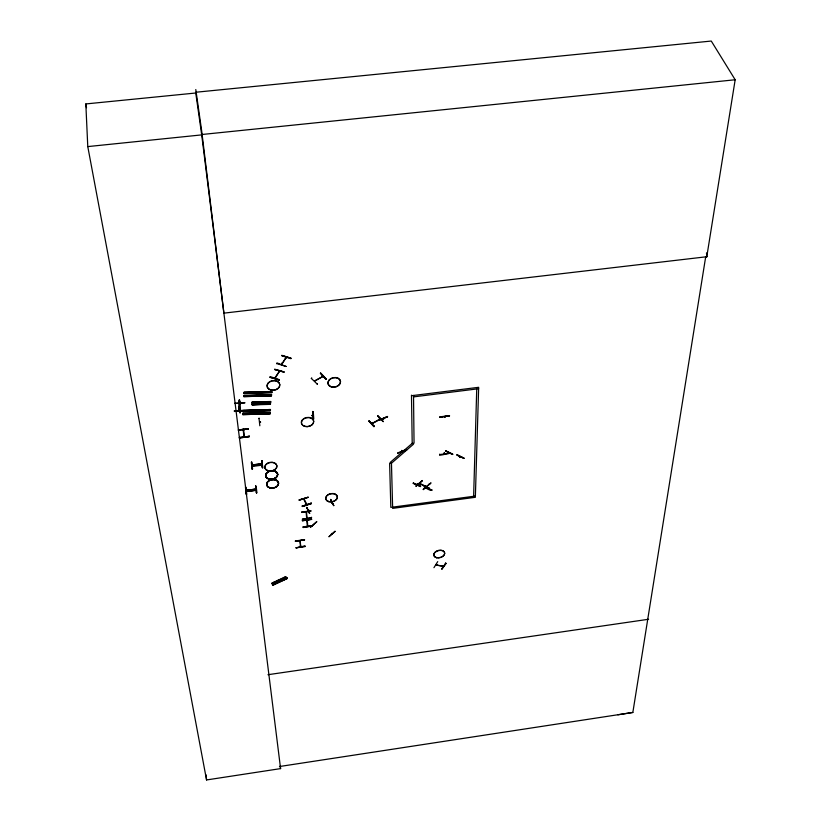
<?xml version="1.0" encoding="UTF-8"?>
<svg xmlns="http://www.w3.org/2000/svg" width="821" height="821" viewBox="0 0 821 821"><rect width="100%" height="100%" fill="white"/><g stroke="black" fill="none" stroke-linecap="round" stroke-linejoin="round"><path stroke-width="1.23" d="M234.313 411.465L270.427 410.356M244.525 411.177L244.494 410.428M242.8 414.595L242.831 414.041L270.181 413.271L270.13 413.846L242.79 414.615L270.14 413.825M242.831 414.143L270.181 413.353M242.872 413.312L242.842 413.887L270.232 412.542L242.821 413.332L270.171 412.563M243.006 411.578L270.386 410.839L270.478 409.525L243.037 410.479M242.985 411.208L270.376 410.449M271.577 394.675L243.919 395.281L243.837 396.615L271.484 395.825L271.577 394.573L243.888 395.845M243.888 395.794L271.453 395.342M271.782 391.689L244.124 392.181L244.053 393.454M244.022 392.961L271.71 392.264M244.094 392.705L271.792 392.058M252.109 404.024L270.468 403.522L252.15 404.014L252.088 404.897L270.417 404.353L270.437 403.645M252.273 402.321L270.602 402.054M252.263 402.105L252.088 404.517L270.448 403.911M308.183 497.177L299.213 500.051M270.448 410.079L234.283 410.705L270.478 409.525M270.437 404.086L252.088 404.63L270.437 404.086L270.612 401.613M270.571 402.105L252.263 402.372M271.484 395.876L243.837 396.615M271.474 395.506L243.878 396.133M439.923 417.242L449.549 415.672L439.83 416.852M439.697 454.957L439.604 454.208M444.982 417.263L444.561 416.678M444.561 416.75L444.879 417.355L444.53 416.77M444.448 452.751L444.233 454.013L444.12 452.792M444.572 453.284L444.613 453.941M419.346 483.61L420.229 483.692L419.233 483.507M473.625 496.295L476.734 388.969M426.202 486.915L425.319 486.083M316.742 521.879L310.389 527.195M234.734 403.48L245.017 402.772L234.734 403.327M239.701 410.202C238.264 407.955 240.553 413.733 238.808 406.59M239.917 403.439L239.599 402.68M239.178 399.827L239.27 410.952L238.767 407.267M239.157 406.58C241.559 429.711 239.127 381.806 239.229 410.798M253.956 404.476L254.12 401.941M243.108 429.886L243.642 430.491L243.016 429.229M255.198 404.435L255.362 401.91M257.055 404.384L257.23 401.859M258.707 404.343L258.882 401.808M260.575 404.291L260.739 401.756M276.79 363.6L286.088 366.423M269.986 377.239L279.232 380M279.417 379.682L270.13 376.593M268.539 404.076L268.724 401.551M431.63 490.301C414.667 480.675 431.754 493.062 431.846 489.685M420.362 486.617L413.23 483.312L413.466 482.666M413.486 483.025L420.691 486.309L413.23 483.343M309.661 513.371L306.767 507.388L309.681 513.31M306.633 512.366L306.161 511.842M306.141 511.935L306.664 518.246L306.572 517.086M306.9 520.842L306.88 520.216M307.28 526.004L307.793 525.943L307.423 526.569M300.229 540.813L299.901 541.357M308.675 510.149L308.645 509.718M331.561 502.791L332.064 502.637M402.29 451.488L401.797 450.36M314.628 380.995L323.197 376.439M321.955 376.305L322.201 376.644M323.197 376.48L322.869 375.577M243.16 429.886L244.022 436.936L244.35 435.582M617.885 714.804L632.847 712.454L705.68 256.87L706.778 256.737L706.512 252.919M195.767 93.009L85.825 103.939L87.775 146.59L201.709 134.89L195.655 92.26L711.273 41.05L735.175 79.76L706.758 256.85L705.67 256.973M244.124 392.294L271.833 391.484L271.73 392.828L244.042 393.526M243.067 410.387L242.995 411.598M439.902 417.119L449.528 415.919M306.695 504.115L306.141 503.653M372.775 423.349L372.765 422.805M306.849 520.36L307.382 526.487M271.73 392.376L244.083 392.972M299.798 541.306L299.85 540.731M300.26 546.365L300.722 546.848L300.209 540.772M300.702 546.786L299.85 540.793M374.294 426.468L368.865 421.081L373.914 426.735L374.294 426.109M368.855 421.111L369.234 420.855M317.255 384.207L317.275 383.848M311.354 378.44L317.347 384.218M433.94 567.68L437.726 561.615M417.006 484.626L417.55 483.518M417.314 484.739L417.797 483.631M428.264 488.341L428.88 487.797M274.737 378.091L279.509 371.205M275.487 377.65L274.686 378.255M281.572 364.473L282.024 363.816M286.396 357.309L285.534 357.997L285.954 356.55M448.748 452.925L448.184 453.531L449.128 453.018M239.989 403.47L239.989 402.772L240.153 403.491M459.914 457.492L460.068 456.887M259.836 425.781L259.046 418.484M258.636 418.566L259.138 418.135M257.548 465.302L256.727 464.799L256.809 465.497M251.575 490.537L251.493 489.798M313.601 524.742L313.868 524.455M331.622 533.404L331.869 534.255L331.407 533.588M243.981 436.146L243.796 435.653M246.269 494.242L245.479 487.51L246.813 494.18L246.279 494.252L245.941 487.202M251.719 461.956L252.139 469.171M276.78 363.682L276.964 362.892L286.077 366.505M281.808 355.38L291.147 358.274L281.819 355.411M269.965 377.321L279.222 380.082M274.696 369.573L284.23 371.964L274.676 369.183M285.77 356.673L286.026 357.289L281.572 364.565L286.355 357.381L286.036 357.997M281.993 364.596L282.27 363.446M279.037 371.071L278.924 370.415L279.048 371.769M279.458 371.102L275.107 378.327M312.955 415.642L311.857 415.477L312.955 415.344M435.972 565.002L443.73 566.192M436.762 564.468L436.567 565.125M443.689 566.439L442.827 566.274L443.822 566.233M445.659 563.124L441.831 569.22L446.07 563.473M445.741 563.401L441.739 568.861M382.894 418.71L383.633 419.12M459.586 457.338L460.109 456.876M401.972 450.821L401.982 451.612M402.033 450.924L402.269 451.345M314.525 381.026L323.002 376.234M303.596 498.932L306.479 504.71M303.832 498.994L304.273 499.301L303.944 498.686M306.233 504.207L306.91 504.628L303.996 498.799M260.585 422.189L259.754 421.994M306.746 507.45L309.486 513.474M281.849 364.74L282.352 363.908L281.726 363.282M445.731 450.832L452.884 454.3L445.752 450.862M448.594 453.541C451.345 452.289 440.908 455.85 439.697 454.937L439.697 454.937M457.081 454.803L464.163 458.251L457.102 454.834M424.549 487.13L424.775 486.432M429.126 487.91L428.593 488.485M431.61 490.373L424.806 486.75L431.846 490.086M415.919 486.094L422.384 480.531L416.175 485.919M416.196 486.186L422.384 480.531M423.277 489.665C435.93 478.817 431.056 482.574 423.184 489.306M281.603 355.698L290.891 358.685M274.727 369.45L284.004 372.241M310.523 527.226L316.711 521.581M335.112 531.505L328.882 536.79L334.999 531.156M380.174 419.315L372.036 423.728M239.558 404.117L240.122 404.024L239.537 399.817M286.981 578.21L272.88 584.839L287.104 578.353L285.677 576.65L271.577 583.29L273.198 585.178L287.299 578.548L286.868 577.933L272.798 584.675M239.629 410.859L239.116 407.257M271.71 583.587L285.831 576.947M272.716 584.675L286.868 577.933M436.013 564.766L436.885 564.93M320.375 373.196L325.855 379.333L326.327 379.045L325.855 379.333M311.323 378.512L311.723 377.865M377.691 416.226L378.132 415.939L383.181 421.614L377.598 415.857L383.171 421.604M371.862 423.533L380.123 418.956L379.969 418.31M445.485 451.068L452.587 454.526M456.794 455.06L463.865 458.467M272.88 584.839L287.011 578.241M322.766 376.264L322.632 375.618M257.486 465.404L257.507 464.645M251.657 490.394L250.826 489.952L250.908 490.63M252.263 402.054L252.232 402.865L270.581 402.352L270.591 401.5M387.543 416.699L378.46 420.342L387.481 416.442M397.621 452.946L406.477 449.405M406.744 450.062L397.713 453.264M379.897 418.997L379.877 418.361M372.59 422.61L372.878 423.308M251.678 462.213L252.591 468.863M256.727 464.727L256.799 465.425M250.816 489.88L250.898 490.558M299.09 499.856L308.224 497.29L299.255 500.194M302.405 506.465L311.323 503.571L302.415 506.506L302.179 505.798M330.699 499.753L333.757 505.633L330.627 499.373M320.395 373.216L325.958 379.22M279.458 766.527L632.847 712.454M87.775 146.59L206.564 779.95L280.587 768.61L201.658 134.531L735.175 79.76M267.964 674.708L648.6 619.26M311.518 517.61L302.251 519.221L311.549 517.959L311.457 517.24M475.39 496.058L390.827 507.378L389.626 463.465L391.463 463.229L413.517 444.171L412.204 443.381L411.475 395.147M302.354 520.452L311.652 519.211L302.395 520.822M302.374 520.678L311.672 519.436M312.196 525.871L302.99 527.513L312.206 525.922L302.887 526.795M301.615 512.068L310.964 510.836L301.656 512.448M301.635 512.304L310.985 511.062M255.567 485.94L256.142 486.145L256.932 492.857L256.357 492.641M246.3 490.096L255.957 489.213L246.3 490.168M255.947 489.1L246.331 490.363M256.049 489.973L246.444 491.276L256.008 489.675M295.396 541.193L304.581 539.992M295.416 541.316L304.56 539.746L295.355 540.926M305.073 546.242L295.971 547.843L305.022 545.924M295.971 547.823L305.104 546.591M261.725 460.92L262.905 467.816C260.462 468.309 262.094 451.252 262.371 467.888M262.135 460.899L261.55 460.684M252.139 464.922L261.889 463.66M261.981 464.542L252.232 465.794M252.314 466.431L262.063 465.168M249.266 436.649L239.311 437.942L249.276 436.69L249.174 435.92M411.619 395.691L478.664 387.307L475.349 497.3L392.643 508.373L391.463 463.229L390.139 462.469L412.204 443.381L414.051 443.145L413.527 395.455M413.548 396.892L478.622 388.733M248.322 428.654L238.316 429.917L248.373 429.075M248.353 428.952L238.347 430.214M244.442 436.238L243.888 435.561M311.959 415.467L312.852 415.354M259.662 422.045L260.565 421.932M311.98 415.713L312.873 415.611M313.263 419.018L313.14 418.741M706.778 256.737L223.887 313.15L201.689 130.991L195.788 89.53M252.252 401.992L270.643 401.51M239.578 403.716L239.681 410.787M443.504 566.439L435.961 564.981M255.639 485.96L256.521 492.877M446.111 563.514L445.598 563.083M307.742 526.456L307.311 520.298M306.49 511.801L307.033 518.154M426.027 486.874L419.305 483.548M330.73 499.681L333.757 505.623M379.364 419.675L379.086 419.008M419.654 483.323L426.417 486.658L425.524 485.878M435.9 565.012L436.639 564.674M239.599 404.178L239.137 400.515M244.33 436.177L244.237 435.52M429.742 484.144L429.26 483.59M255.659 486.145L256.398 492.928M275.384 581.494L276.882 583.074M273.957 582.161L275.456 583.752M273.003 582.612L274.501 584.203M276.656 580.888L278.145 582.479M278.093 580.221L279.581 581.812M284.24 577.327L285.729 578.918M320.754 373.021L326.327 379.066M369.245 420.814L374.376 426.489M378.522 420.475L387.584 416.822M401.951 450.883L402.259 451.427M383.253 419.346L382.935 418.782L383.581 419.141M311.333 503.622L311.108 502.914M243.611 429.824L244.412 436.834M300.671 546.314L300.537 545.719M300.301 546.796L300.219 545.76M379.743 418.351L379.918 419.028M372.324 422.466L372.611 423.123M331.479 502.329L331.663 502.996M312.647 411.434L313.273 411.742L313.766 419.049M85.825 103.939L86.523 107.725M439.676 454.536L449.077 453.449M285.913 356.632L285.934 357.351M281.87 363.241L281.983 363.888M261.889 463.742L252.139 465.004M239.496 400.504L239.999 404.189M243.447 429.024L243.642 430.491M243.108 429.065L243.293 430.532M280.248 766.106L280.587 768.61M251.318 462.254L252.098 469.212M206.092 774.88L206.564 779.95M313.345 419.059L312.77 411.701L313.212 419.12M311.18 503.232L302.261 506.167L311.19 503.283M256.08 490.26L246.485 491.553L256.08 490.291M249.225 436.3L239.27 437.552L249.235 436.351M331.356 386.917A6.332 4.7 -11.5 0 0 340.52 381.693A6.332 4.7 -11.5 0 0 330.894 378.748A6.332 4.7 -11.5 0 0 331.356 386.917M331.304 386.773A6.363 4.731 -11.5 0 0 340.52 381.519A6.363 4.731 -11.5 0 0 330.832 378.553A6.363 4.731 -11.5 0 0 331.304 386.773M270.663 390.006A6.394 4.762 -8.7 0 0 279.797 384.741A6.394 4.762 -8.7 0 0 269.883 381.786A6.394 4.762 -8.7 0 0 270.663 390.006M270.622 389.852A6.435 4.793 -8.7 0 0 279.807 384.567A6.435 4.793 -8.7 0 0 269.842 381.591A6.435 4.793 -8.7 0 0 270.622 389.852M436.505 557.716A5.552 3.623 -14.2 0 0 444.715 553.395A5.552 3.623 -14.2 0 0 436.567 551.312A5.552 3.623 -14.2 0 0 436.505 557.716M436.444 557.562A5.583 3.643 -14.2 0 0 444.705 553.231A5.583 3.643 -14.2 0 0 436.505 551.127A5.583 3.643 -14.2 0 0 436.444 557.562M268.231 470.864A6.086 4.3 -8.7 0 0 276.893 466A6.086 4.3 -8.7 0 0 267.472 463.455A6.086 4.3 -8.7 0 0 268.231 470.864M268.18 470.71A6.116 4.321 -8.7 0 0 276.903 465.825A6.116 4.321 -8.7 0 0 267.42 463.26A6.116 4.321 -8.7 0 0 268.18 470.71M328.872 501.703A5.88 4.054 -10.9 0 0 337.38 497.044A5.88 4.054 -10.9 0 0 328.421 494.653A5.88 4.054 -10.9 0 0 328.872 501.703M328.821 501.549A5.921 4.084 -10.9 0 0 337.38 496.859A5.921 4.084 -10.9 0 0 328.369 494.468A5.921 4.084 -10.9 0 0 328.821 501.549M269.945 487.746A6.055 4.228 -8.8 0 0 278.576 482.943A6.055 4.228 -8.8 0 0 269.206 480.459A6.055 4.228 -8.8 0 0 269.945 487.746M269.986 487.9A6.024 4.208 -8.8 0 0 278.576 483.117A6.024 4.208 -8.8 0 0 269.247 480.634A6.024 4.208 -8.8 0 0 269.986 487.9A6.014 4.197 -8.8 0 0 278.565 483.128A6.014 4.197 -8.8 0 0 269.257 480.654A6.014 4.197 -8.8 0 0 269.996 487.9M304.765 426.427A6.209 4.505 -10.2 0 0 313.704 421.378A6.209 4.505 -10.2 0 0 304.18 418.618A6.209 4.505 -10.2 0 0 304.765 426.427M304.714 426.273A6.24 4.536 -10.2 0 0 313.704 421.194A6.24 4.536 -10.2 0 0 304.129 418.423A6.24 4.536 -10.2 0 0 304.714 426.273M269.031 479.105A6.065 4.259 -8.7 0 0 277.672 474.271A6.065 4.259 -8.7 0 0 268.282 471.757A6.065 4.259 -8.7 0 0 269.031 479.105A6.065 4.259 -8.7 0 0 277.683 474.292A6.055 4.249 -8.7 0 0 268.293 471.767A6.065 4.259 -8.7 0 0 269.042 479.115A6.055 4.249 -8.7 0 0 277.662 474.281A6.065 4.259 -8.7 0 0 268.293 471.777A6.055 4.249 -8.7 0 0 269.042 479.105M269.001 478.951A6.086 4.279 -8.7 0 0 277.672 474.107A6.086 4.279 -8.7 0 0 268.241 471.572A6.086 4.279 -8.7 0 0 269.001 478.951"/></g></svg>
